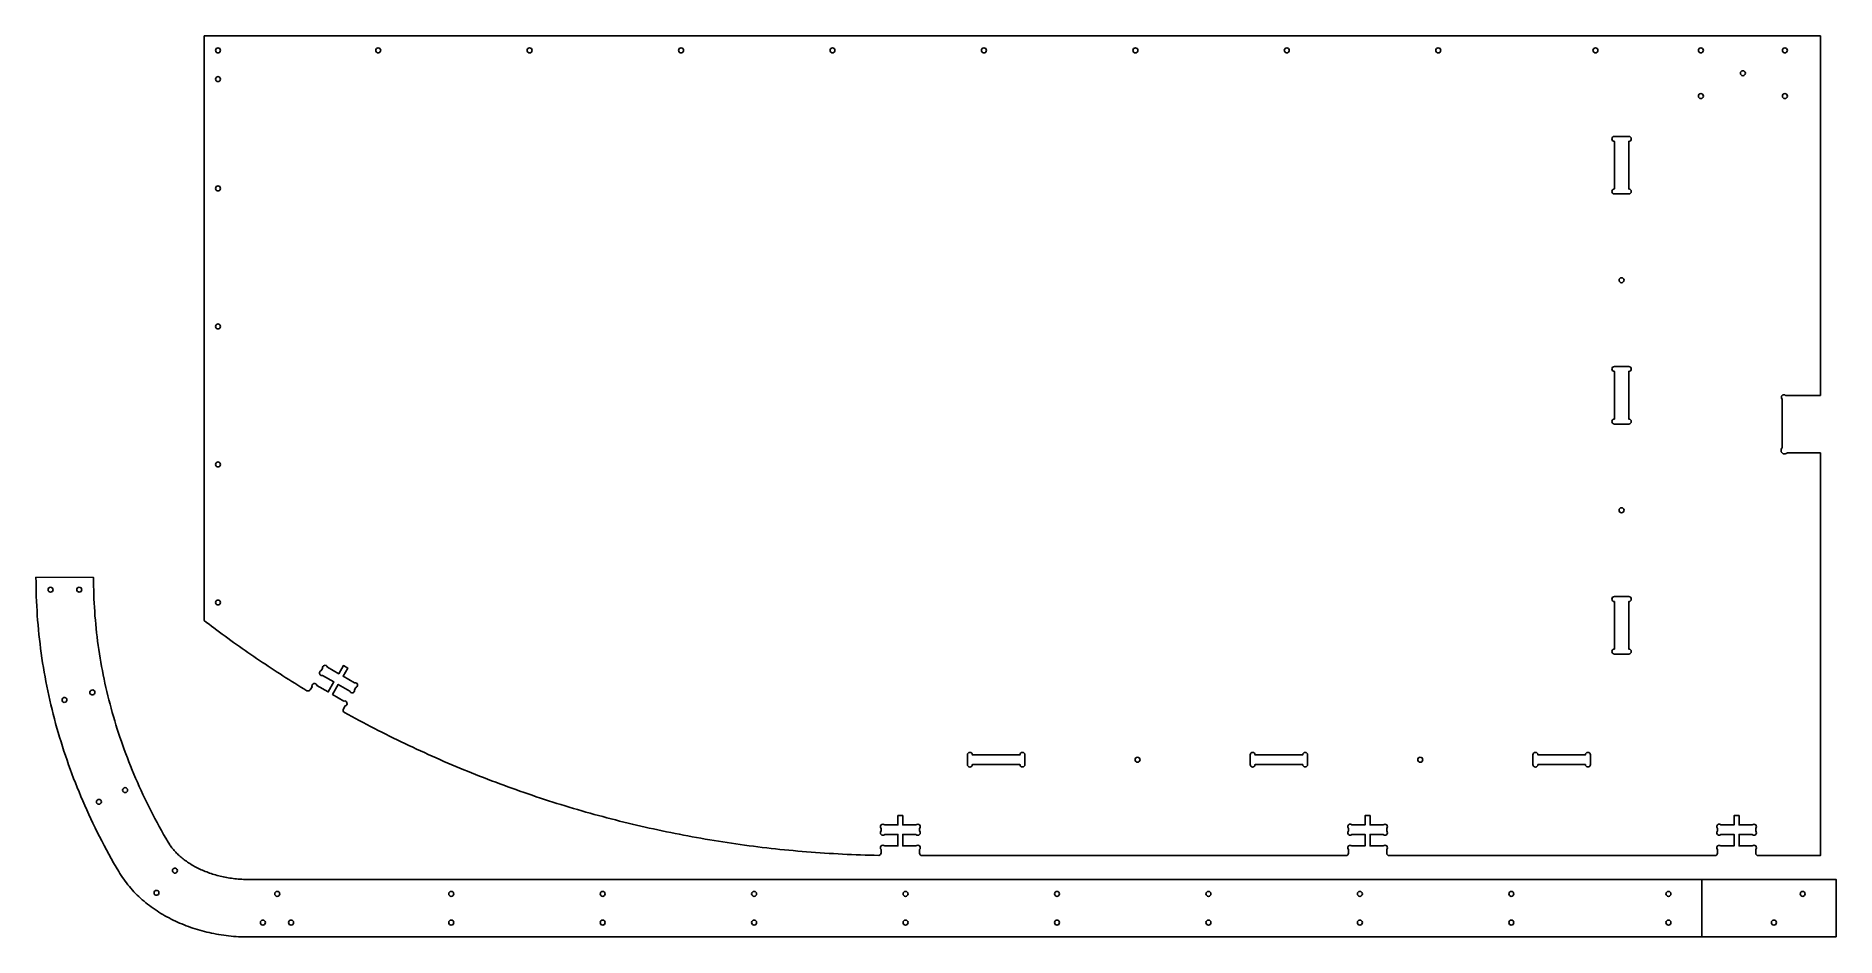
# Model space of a CAD drawing. Extents: x 0.9 to 94.8, y 0.4 to 47.4.
import ezdxf

# ---------------------------------------------------------------- set-up
doc = ezdxf.new("R2010")
doc.units = 0
for name, color, linetype in [('DOOR_OPTION_TRIM', 3, 'CONTINUOUS'), ('SCREW_LOCATION_MARKERS', 1, 'CONTINUOUS'), ('SOLID_ENDWALL_TRIM', 245, 'CONTINUOUS'), ('THREE_QUARTER_INCH_THRUCUT', 18, 'CONTINUOUS')]:
    doc.layers.add(name, color=color, linetype=linetype)

msp = doc.modelspace()

# ---------------------------------------------------------------- linework, layer by layer
at = {"layer": 'DOOR_OPTION_TRIM'}
msp.add_lwpolyline([(87.771, 0.406), (87.771, 3.406), (13.961, 3.406), (11.966, 3.406), (11.871, 3.406), (11.781, 3.408), (11.691, 3.411), (11.602, 3.416), (11.513, 3.421), (11.424, 3.428), (11.336, 3.436), (11.248, 3.445), (11.161, 3.455), (11.074, 3.467), (10.988, 3.479), (10.903, 3.493), (10.818, 3.508), (10.733, 3.524), (10.65, 3.541), (10.567, 3.559), (10.484, 3.578), (10.403, 3.598), (10.322, 3.619), (10.241, 3.642), (10.162, 3.665), (10.083, 3.689), (10.006, 3.714), (9.929, 3.741), (9.853, 3.768), (9.777, 3.796), (9.703, 3.825), (9.63, 3.855), (9.557, 3.885), (9.486, 3.917), (9.416, 3.949), (9.346, 3.982), (9.278, 4.016), (9.211, 4.051), (9.144, 4.087), (9.079, 4.123), (9.016, 4.16), (8.953, 4.198), (8.891, 4.236), (8.831, 4.275), (8.772, 4.315), (8.714, 4.355), (8.657, 4.396), (8.601, 4.437), (8.547, 4.479), (8.494, 4.521), (8.442, 4.564), (8.392, 4.608), (8.343, 4.651), (8.295, 4.696), (8.249, 4.74), (8.204, 4.785), (8.16, 4.83), (8.118, 4.876), (8.077, 4.922), (8.037, 4.968), (7.998, 5.015), (7.961, 5.062), (7.926, 5.109), (7.891, 5.156), (7.858, 5.203), (7.827, 5.251), (7.796, 5.299), (7.764, 5.352), (7.647, 5.553), (7.528, 5.759), (7.412, 5.965), (7.297, 6.172), (7.185, 6.38), (7.074, 6.587), (6.965, 6.796), (6.858, 7.004), (6.752, 7.213), (6.649, 7.423), (6.547, 7.633), (6.448, 7.843), (6.35, 8.054), (6.254, 8.264), (6.16, 8.476), (6.068, 8.688), (5.978, 8.9), (5.889, 9.112), (5.803, 9.325), (5.718, 9.538), (5.635, 9.751), (5.555, 9.965), (5.476, 10.179), (5.398, 10.393), (5.323, 10.608), (5.25, 10.823), (5.178, 11.038), (5.109, 11.254), (5.041, 11.47), (4.976, 11.686), (4.912, 11.902), (4.85, 12.119), (4.79, 12.336), (4.731, 12.553), (4.675, 12.77), (4.621, 12.988), (4.568, 13.206), (4.517, 13.424), (4.469, 13.642), (4.422, 13.861), (4.377, 14.079), (4.334, 14.298), (4.293, 14.517), (4.254, 14.737), (4.216, 14.956), (4.181, 15.176), (4.147, 15.396), (4.116, 15.616), (4.086, 15.836), (4.058, 16.056), (4.032, 16.277), (4.008, 16.498), (3.986, 16.718), (3.966, 16.939), (3.948, 17.16), (3.932, 17.382), (3.917, 17.603), (3.905, 17.824), (3.894, 18.046), (3.886, 18.267), (3.879, 18.489), (3.874, 18.711), (3.871, 18.933), (3.87, 19.158), (3.87, 19.166), (0.87, 19.167), (0.87, 19.153), (0.871, 18.908), (0.875, 18.66), (0.88, 18.412), (0.887, 18.164), (0.897, 17.916), (0.909, 17.669), (0.923, 17.421), (0.939, 17.174), (0.957, 16.927), (0.977, 16.68), (1, 16.433), (1.024, 16.186), (1.051, 15.94), (1.08, 15.694), (1.111, 15.448), (1.144, 15.202), (1.18, 14.956), (1.217, 14.711), (1.256, 14.466), (1.298, 14.221), (1.342, 13.976), (1.388, 13.732), (1.436, 13.488), (1.486, 13.244), (1.538, 13.001), (1.592, 12.758), (1.649, 12.515), (1.707, 12.272), (1.768, 12.03), (1.83, 11.788), (1.895, 11.547), (1.962, 11.306), (2.031, 11.065), (2.102, 10.824), (2.175, 10.584), (2.25, 10.345), (2.327, 10.105), (2.407, 9.866), (2.488, 9.628), (2.571, 9.39), (2.657, 9.152), (2.744, 8.915), (2.834, 8.678), (2.925, 8.442), (3.019, 8.206), (3.115, 7.971), (3.212, 7.736), (3.312, 7.502), (3.414, 7.268), (3.518, 7.034), (3.624, 6.801), (3.732, 6.569), (3.842, 6.337), (3.953, 6.106), (4.067, 5.875), (4.183, 5.645), (4.301, 5.415), (4.421, 5.186), (4.543, 4.957), (4.667, 4.729), (4.793, 4.502), (4.921, 4.275), (5.051, 4.048), (5.186, 3.818), (5.246, 3.719), (5.311, 3.617), (5.377, 3.516), (5.446, 3.417), (5.517, 3.319), (5.59, 3.223), (5.665, 3.129), (5.742, 3.036), (5.82, 2.945), (5.9, 2.855), (5.982, 2.767), (6.065, 2.681), (6.15, 2.596), (6.237, 2.513), (6.325, 2.431), (6.415, 2.351), (6.506, 2.273), (6.599, 2.196), (6.693, 2.12), (6.788, 2.047), (6.885, 1.975), (6.983, 1.904), (7.082, 1.835), (7.183, 1.768), (7.285, 1.702), (7.388, 1.638), (7.492, 1.576), (7.597, 1.515), (7.704, 1.455), (7.811, 1.398), (7.92, 1.341), (8.029, 1.287), (8.14, 1.234), (8.252, 1.182), (8.364, 1.133), (8.478, 1.084), (8.593, 1.038), (8.708, 0.993), (8.824, 0.949), (8.941, 0.908), (9.059, 0.867), (9.178, 0.829), (9.298, 0.792), (9.418, 0.757), (9.54, 0.723), (9.662, 0.691), (9.784, 0.661), (9.908, 0.632), (10.032, 0.605), (10.156, 0.58), (10.282, 0.556), (10.408, 0.534), (10.534, 0.514), (10.662, 0.495), (10.789, 0.478), (10.918, 0.463), (11.046, 0.45), (11.176, 0.438), (11.305, 0.428), (11.436, 0.42), (11.566, 0.414), (11.697, 0.409), (11.829, 0.406), (11.956, 0.406), (13.961, 0.406)], close=True, dxfattribs=at)
for points in [[(1.629, 18.652, 0.414214), (1.501, 18.52, 0.414214), (1.633, 18.392, 0.414214), (1.761, 18.525, 0.414214)], [(2.328, 12.899, 0.414214), (2.233, 12.742, 0.414214), (2.39, 12.646, 0.414214), (2.485, 12.803, 0.414214)], [(4.105, 7.577, 0.414214), (4.03, 7.409, 0.414214), (4.198, 7.334, 0.414214), (4.273, 7.502, 0.414214)], [(7.055, 2.791, 0.414214), (7.075, 2.609, 0.414214), (7.258, 2.629, 0.414214), (7.238, 2.812, 0.414214)], [(12.576, 1.156, 0.414214), (12.706, 1.026, 0.414214), (12.836, 1.156, 0.414214), (12.706, 1.286, 0.414214)], [(14.047, 1.156, 0.414214), (14.177, 1.026, 0.414214), (14.307, 1.156, 0.414214), (14.177, 1.286, 0.414214)], [(22.403, 1.156, 0.414214), (22.533, 1.026, 0.414214), (22.663, 1.156, 0.414214), (22.533, 1.286, 0.414214)], [(22.403, 1.156, 0.414214), (22.533, 1.026, 0.414214), (22.663, 1.156, 0.414214), (22.533, 1.286, 0.414214)], [(30.303, 1.156, 0.414214), (30.433, 1.026, 0.414214), (30.563, 1.156, 0.414214), (30.433, 1.286, 0.414214)], [(30.303, 1.156, 0.414214), (30.433, 1.026, 0.414214), (30.563, 1.156, 0.414214), (30.433, 1.286, 0.414214)], [(38.203, 1.156, 0.414214), (38.333, 1.026, 0.414214), (38.463, 1.156, 0.414214), (38.333, 1.286, 0.414214)], [(38.203, 1.156, 0.414214), (38.333, 1.026, 0.414214), (38.463, 1.156, 0.414214), (38.333, 1.286, 0.414214)], [(46.103, 1.156, 0.414214), (46.233, 1.026, 0.414214), (46.363, 1.156, 0.414214), (46.233, 1.286, 0.414214)], [(46.103, 1.156, 0.414214), (46.233, 1.026, 0.414214), (46.363, 1.156, 0.414214), (46.233, 1.286, 0.414214)], [(54.003, 1.156, 0.414214), (54.133, 1.026, 0.414214), (54.263, 1.156, 0.414214), (54.133, 1.286, 0.414214)], [(54.003, 1.156, 0.414214), (54.133, 1.026, 0.414214), (54.263, 1.156, 0.414214), (54.133, 1.286, 0.414214)], [(61.903, 1.156, 0.414214), (62.033, 1.026, 0.414214), (62.163, 1.156, 0.414214), (62.033, 1.286, 0.414214)], [(61.903, 1.156, 0.414214), (62.033, 1.026, 0.414214), (62.163, 1.156, 0.414214), (62.033, 1.286, 0.414214)], [(69.803, 1.156, 0.414214), (69.933, 1.026, 0.414214), (70.063, 1.156, 0.414214), (69.933, 1.286, 0.414214)], [(69.803, 1.156, 0.414214), (69.933, 1.026, 0.414214), (70.063, 1.156, 0.414214), (69.933, 1.286, 0.414214)], [(77.703, 1.156, 0.414214), (77.833, 1.026, 0.414214), (77.963, 1.156, 0.414214), (77.833, 1.286, 0.414214)], [(77.703, 1.156, 0.414214), (77.833, 1.026, 0.414214), (77.963, 1.156, 0.414214), (77.833, 1.286, 0.414214)], [(85.902, 1.156, 0.414214), (86.032, 1.026, 0.414214), (86.162, 1.156, 0.414214), (86.032, 1.286, 0.414214)], [(85.902, 1.156, 0.414214), (86.032, 1.026, 0.414214), (86.162, 1.156, 0.414214), (86.032, 1.286, 0.414214)]]:
    msp.add_lwpolyline(points, format="xyb", close=True, dxfattribs=at)
at = {"layer": 'SCREW_LOCATION_MARKERS'}
for points in [[(83.584, 34.794, 0.414214), (83.454, 34.664, 0.414214), (83.584, 34.534, 0.414214), (83.714, 34.664, 0.414214)], [(83.584, 22.794, 0.414214), (83.454, 22.664, 0.414214), (83.584, 22.534, 0.414214), (83.714, 22.664, 0.414214)], [(58.334, 9.783, 0.414214), (58.204, 9.653, 0.414214), (58.334, 9.523, 0.414214), (58.464, 9.653, 0.414214)], [(73.084, 9.783, 0.414214), (72.954, 9.653, 0.414214), (73.084, 9.523, 0.414214), (73.214, 9.653, 0.414214)]]:
    msp.add_lwpolyline(points, format="xyb", close=True, dxfattribs=at)
at = {"layer": 'SOLID_ENDWALL_TRIM'}
msp.add_lwpolyline([(94.771, 0.406), (13.961, 0.406), (11.956, 0.406), (11.829, 0.406), (11.697, 0.409), (11.566, 0.414), (11.436, 0.42), (11.305, 0.428), (11.176, 0.438), (11.046, 0.45), (10.918, 0.463), (10.789, 0.478), (10.662, 0.495), (10.534, 0.514), (10.408, 0.534), (10.282, 0.556), (10.156, 0.58), (10.032, 0.605), (9.908, 0.632), (9.784, 0.661), (9.662, 0.691), (9.54, 0.723), (9.418, 0.757), (9.298, 0.792), (9.178, 0.829), (9.059, 0.867), (8.941, 0.908), (8.824, 0.949), (8.708, 0.993), (8.593, 1.038), (8.478, 1.084), (8.364, 1.133), (8.252, 1.182), (8.14, 1.234), (8.029, 1.287), (7.92, 1.341), (7.811, 1.398), (7.704, 1.455), (7.597, 1.515), (7.492, 1.576), (7.388, 1.638), (7.285, 1.702), (7.183, 1.768), (7.082, 1.835), (6.983, 1.904), (6.885, 1.975), (6.788, 2.047), (6.693, 2.12), (6.599, 2.196), (6.506, 2.273), (6.415, 2.351), (6.325, 2.431), (6.237, 2.513), (6.15, 2.596), (6.065, 2.681), (5.982, 2.767), (5.9, 2.855), (5.82, 2.945), (5.742, 3.036), (5.665, 3.129), (5.59, 3.223), (5.517, 3.319), (5.446, 3.417), (5.377, 3.516), (5.311, 3.617), (5.246, 3.719), (5.186, 3.818), (5.051, 4.048), (4.921, 4.275), (4.793, 4.502), (4.667, 4.729), (4.543, 4.957), (4.421, 5.186), (4.301, 5.415), (4.183, 5.645), (4.067, 5.875), (3.953, 6.106), (3.842, 6.337), (3.732, 6.569), (3.624, 6.801), (3.518, 7.034), (3.414, 7.268), (3.312, 7.502), (3.212, 7.736), (3.115, 7.971), (3.019, 8.206), (2.925, 8.442), (2.834, 8.678), (2.744, 8.915), (2.657, 9.152), (2.571, 9.39), (2.488, 9.628), (2.407, 9.866), (2.327, 10.105), (2.25, 10.345), (2.175, 10.584), (2.102, 10.824), (2.031, 11.065), (1.962, 11.306), (1.895, 11.547), (1.83, 11.788), (1.768, 12.03), (1.707, 12.272), (1.649, 12.515), (1.592, 12.758), (1.538, 13.001), (1.486, 13.244), (1.436, 13.488), (1.388, 13.732), (1.342, 13.976), (1.298, 14.221), (1.256, 14.466), (1.217, 14.711), (1.18, 14.956), (1.144, 15.202), (1.111, 15.448), (1.08, 15.694), (1.051, 15.94), (1.024, 16.186), (1, 16.433), (0.977, 16.68), (0.957, 16.927), (0.939, 17.174), (0.923, 17.421), (0.909, 17.669), (0.897, 17.916), (0.887, 18.164), (0.88, 18.412), (0.875, 18.66), (0.871, 18.908), (0.87, 19.153), (0.87, 19.167), (3.87, 19.166), (3.87, 19.158), (3.871, 18.933), (3.874, 18.711), (3.879, 18.489), (3.886, 18.267), (3.894, 18.046), (3.905, 17.824), (3.917, 17.603), (3.932, 17.382), (3.948, 17.16), (3.966, 16.939), (3.986, 16.718), (4.008, 16.498), (4.032, 16.277), (4.058, 16.056), (4.086, 15.836), (4.116, 15.616), (4.147, 15.396), (4.181, 15.176), (4.216, 14.956), (4.254, 14.737), (4.293, 14.517), (4.334, 14.298), (4.377, 14.079), (4.422, 13.861), (4.469, 13.642), (4.517, 13.424), (4.568, 13.206), (4.621, 12.988), (4.675, 12.77), (4.731, 12.553), (4.79, 12.336), (4.85, 12.119), (4.912, 11.902), (4.976, 11.686), (5.041, 11.47), (5.109, 11.254), (5.178, 11.038), (5.25, 10.823), (5.323, 10.608), (5.398, 10.393), (5.476, 10.179), (5.555, 9.965), (5.635, 9.751), (5.718, 9.538), (5.803, 9.325), (5.889, 9.112), (5.978, 8.9), (6.068, 8.688), (6.16, 8.476), (6.254, 8.264), (6.35, 8.054), (6.448, 7.843), (6.547, 7.633), (6.649, 7.423), (6.752, 7.213), (6.858, 7.004), (6.965, 6.796), (7.074, 6.587), (7.185, 6.38), (7.297, 6.172), (7.412, 5.965), (7.528, 5.759), (7.647, 5.553), (7.764, 5.352), (7.796, 5.299), (7.827, 5.251), (7.858, 5.203), (7.891, 5.156), (7.926, 5.109), (7.961, 5.062), (7.998, 5.015), (8.037, 4.968), (8.077, 4.922), (8.118, 4.876), (8.16, 4.83), (8.204, 4.785), (8.249, 4.74), (8.295, 4.696), (8.343, 4.651), (8.392, 4.608), (8.442, 4.564), (8.494, 4.521), (8.547, 4.479), (8.601, 4.437), (8.657, 4.396), (8.714, 4.355), (8.772, 4.315), (8.831, 4.275), (8.891, 4.236), (8.953, 4.198), (9.016, 4.16), (9.079, 4.123), (9.144, 4.087), (9.211, 4.051), (9.278, 4.016), (9.346, 3.982), (9.416, 3.949), (9.486, 3.917), (9.557, 3.885), (9.63, 3.855), (9.703, 3.825), (9.777, 3.796), (9.853, 3.768), (9.929, 3.741), (10.006, 3.714), (10.083, 3.689), (10.162, 3.665), (10.241, 3.642), (10.322, 3.619), (10.403, 3.598), (10.484, 3.578), (10.567, 3.559), (10.65, 3.541), (10.733, 3.524), (10.818, 3.508), (10.903, 3.493), (10.988, 3.479), (11.074, 3.467), (11.161, 3.455), (11.248, 3.445), (11.336, 3.436), (11.424, 3.428), (11.513, 3.421), (11.602, 3.416), (11.691, 3.411), (11.781, 3.408), (11.871, 3.406), (11.966, 3.406), (13.961, 3.406), (94.771, 3.406)], close=True, dxfattribs=at)
for points in [[(1.629, 18.652, 0.414214), (1.501, 18.52, 0.414214), (1.633, 18.392, 0.414214), (1.761, 18.525, 0.414214)], [(3.126, 18.653, 0.414214), (2.998, 18.52, 0.414214), (3.13, 18.393, 0.414214), (3.258, 18.525, 0.414214)], [(3.778, 13.287, 0.414214), (3.682, 13.13, 0.414214), (3.839, 13.035, 0.414214), (3.935, 13.192, 0.414214)], [(2.328, 12.899, 0.414214), (2.233, 12.742, 0.414214), (2.39, 12.646, 0.414214), (2.485, 12.803, 0.414214)], [(4.105, 7.577, 0.414214), (4.03, 7.409, 0.414214), (4.198, 7.334, 0.414214), (4.273, 7.502, 0.414214)], [(5.475, 8.187, 0.414214), (5.4, 8.019, 0.414214), (5.568, 7.944, 0.414214), (5.643, 8.112, 0.414214)], [(8.014, 3.946, 0.414214), (8.035, 3.763, 0.414214), (8.217, 3.783, 0.414214), (8.197, 3.966, 0.414214)], [(7.055, 2.791, 0.414214), (7.075, 2.609, 0.414214), (7.258, 2.629, 0.414214), (7.238, 2.812, 0.414214)], [(13.326, 2.656, 0.414214), (13.456, 2.526, 0.414214), (13.586, 2.656, 0.414214), (13.456, 2.786, 0.414214)], [(22.403, 2.656, 0.414214), (22.533, 2.526, 0.414214), (22.663, 2.656, 0.414214), (22.533, 2.786, 0.414214)], [(30.303, 2.656, 0.414214), (30.433, 2.526, 0.414214), (30.563, 2.656, 0.414214), (30.433, 2.786, 0.414214)], [(38.203, 2.656, 0.414214), (38.333, 2.526, 0.414214), (38.463, 2.656, 0.414214), (38.333, 2.786, 0.414214)], [(46.103, 2.656, 0.414214), (46.233, 2.526, 0.414214), (46.363, 2.656, 0.414214), (46.233, 2.786, 0.414214)], [(54.003, 2.656, 0.414214), (54.133, 2.526, 0.414214), (54.263, 2.656, 0.414214), (54.133, 2.786, 0.414214)], [(61.903, 2.656, 0.414214), (62.033, 2.526, 0.414214), (62.163, 2.656, 0.414214), (62.033, 2.786, 0.414214)], [(69.803, 2.656, 0.414214), (69.933, 2.526, 0.414214), (70.063, 2.656, 0.414214), (69.933, 2.786, 0.414214)], [(77.703, 2.656, 0.414214), (77.833, 2.526, 0.414214), (77.963, 2.656, 0.414214), (77.833, 2.786, 0.414214)], [(85.902, 2.656, 0.414214), (86.032, 2.526, 0.414214), (86.162, 2.656, 0.414214), (86.032, 2.786, 0.414214)], [(92.902, 2.656, 0.414214), (93.032, 2.526, 0.414214), (93.162, 2.656, 0.414214), (93.032, 2.786, 0.414214)], [(12.576, 1.156, 0.414214), (12.706, 1.026, 0.414214), (12.836, 1.156, 0.414214), (12.706, 1.286, 0.414214)], [(14.047, 1.156, 0.414214), (14.177, 1.026, 0.414214), (14.307, 1.156, 0.414214), (14.177, 1.286, 0.414214)], [(22.403, 1.156, 0.414214), (22.533, 1.026, 0.414214), (22.663, 1.156, 0.414214), (22.533, 1.286, 0.414214)], [(22.403, 1.156, 0.414214), (22.533, 1.026, 0.414214), (22.663, 1.156, 0.414214), (22.533, 1.286, 0.414214)], [(30.303, 1.156, 0.414214), (30.433, 1.026, 0.414214), (30.563, 1.156, 0.414214), (30.433, 1.286, 0.414214)], [(30.303, 1.156, 0.414214), (30.433, 1.026, 0.414214), (30.563, 1.156, 0.414214), (30.433, 1.286, 0.414214)], [(38.203, 1.156, 0.414214), (38.333, 1.026, 0.414214), (38.463, 1.156, 0.414214), (38.333, 1.286, 0.414214)], [(38.203, 1.156, 0.414214), (38.333, 1.026, 0.414214), (38.463, 1.156, 0.414214), (38.333, 1.286, 0.414214)], [(46.103, 1.156, 0.414214), (46.233, 1.026, 0.414214), (46.363, 1.156, 0.414214), (46.233, 1.286, 0.414214)], [(46.103, 1.156, 0.414214), (46.233, 1.026, 0.414214), (46.363, 1.156, 0.414214), (46.233, 1.286, 0.414214)], [(54.003, 1.156, 0.414214), (54.133, 1.026, 0.414214), (54.263, 1.156, 0.414214), (54.133, 1.286, 0.414214)], [(54.003, 1.156, 0.414214), (54.133, 1.026, 0.414214), (54.263, 1.156, 0.414214), (54.133, 1.286, 0.414214)], [(61.903, 1.156, 0.414214), (62.033, 1.026, 0.414214), (62.163, 1.156, 0.414214), (62.033, 1.286, 0.414214)], [(61.903, 1.156, 0.414214), (62.033, 1.026, 0.414214), (62.163, 1.156, 0.414214), (62.033, 1.286, 0.414214)], [(69.803, 1.156, 0.414214), (69.933, 1.026, 0.414214), (70.063, 1.156, 0.414214), (69.933, 1.286, 0.414214)], [(69.803, 1.156, 0.414214), (69.933, 1.026, 0.414214), (70.063, 1.156, 0.414214), (69.933, 1.286, 0.414214)], [(77.703, 1.156, 0.414214), (77.833, 1.026, 0.414214), (77.963, 1.156, 0.414214), (77.833, 1.286, 0.414214)], [(77.703, 1.156, 0.414214), (77.833, 1.026, 0.414214), (77.963, 1.156, 0.414214), (77.833, 1.286, 0.414214)], [(85.902, 1.156, 0.414214), (86.032, 1.026, 0.414214), (86.162, 1.156, 0.414214), (86.032, 1.286, 0.414214)], [(85.902, 1.156, 0.414214), (86.032, 1.026, 0.414214), (86.162, 1.156, 0.414214), (86.032, 1.286, 0.414214)], [(91.662, 1.156, 0.414214), (91.532, 1.286, 0.414214), (91.402, 1.156, 0.414214), (91.532, 1.026, 0.414214)]]:
    msp.add_lwpolyline(points, format="xyb", close=True, dxfattribs=at)
at = {"layer": 'THREE_QUARTER_INCH_THRUCUT'}
for points in [[(93.96, 47.403), (93.96, 28.653), (92.144, 28.653, 1), (91.96, 28.468), (91.96, 27.153), (91.96, 25.921, -0.143059), (91.95, 25.909, 0.075062), (91.939, 25.897, 0.253234), (91.917, 25.718, 0.253231), (92.055, 25.601, 0.201874), (92.171, 25.624, -0.059751), (92.228, 25.653), (93.96, 25.653), (93.96, 4.653), (90.715, 4.653, -0.414211), (90.585, 4.783), (90.585, 4.969, 1), (90.401, 5.153), (89.715, 5.153), (89.715, 5.753), (90.401, 5.753, 1), (90.585, 5.936), (90.585, 6.069, 1), (90.401, 6.253), (89.715, 6.253), (89.715, 6.74), (89.455, 6.74), (89.455, 6.253), (88.769, 6.253, 1), (88.585, 6.069), (88.585, 5.936, 1), (88.769, 5.753), (89.455, 5.753), (89.455, 5.153), (88.769, 5.153, 1), (88.585, 4.969), (88.585, 4.783, -0.414211), (88.455, 4.653), (71.465, 4.653, -0.414211), (71.335, 4.783), (71.335, 4.969, 1), (71.151, 5.153), (70.465, 5.153), (70.465, 5.753), (71.151, 5.753, 1), (71.335, 5.936), (71.335, 6.069, 1), (71.151, 6.253), (70.465, 6.253), (70.465, 6.74), (70.205, 6.74), (70.205, 6.253), (69.519, 6.253, 1), (69.335, 6.069), (69.335, 5.936, 1), (69.519, 5.753), (70.205, 5.753), (70.205, 5.153), (69.519, 5.153, 1), (69.335, 4.969), (69.335, 4.783, -0.414211), (69.205, 4.653), (47.09, 4.653, -0.414211), (46.96, 4.783), (46.96, 4.969, 1), (46.776, 5.153), (46.09, 5.153), (46.09, 5.753), (46.776, 5.753, 1), (46.96, 5.936), (46.96, 6.069, 1), (46.776, 6.253), (46.09, 6.253), (46.09, 6.74), (45.83, 6.74), (45.83, 6.253), (45.144, 6.253, 1), (44.96, 6.069), (44.96, 5.936, 1), (45.144, 5.753), (45.83, 5.753), (45.83, 5.153), (45.144, 5.153, 1), (44.96, 4.969), (44.96, 4.793, -0.414211), (44.83, 4.663), (44.593, 4.668), (44.357, 4.674), (44.121, 4.681), (43.885, 4.688), (43.649, 4.697), (43.414, 4.706), (43.179, 4.716), (42.944, 4.728), (42.709, 4.74), (42.475, 4.753), (42.24, 4.767), (42.007, 4.781), (41.773, 4.797), (41.539, 4.814), (41.306, 4.831), (41.073, 4.85), (40.84, 4.869), (40.608, 4.889), (40.376, 4.91), (40.144, 4.932), (39.912, 4.955), (39.68, 4.978), (39.449, 5.003), (39.218, 5.028), (38.988, 5.055), (38.757, 5.082), (38.527, 5.11), (38.297, 5.139), (38.068, 5.169), (37.838, 5.199), (37.609, 5.231), (37.38, 5.263), (37.152, 5.296), (36.924, 5.33), (36.696, 5.365), (36.468, 5.401), (36.241, 5.438), (36.014, 5.475), (35.787, 5.513), (35.56, 5.553), (35.334, 5.593), (35.108, 5.634), (34.883, 5.675), (34.657, 5.718), (34.432, 5.761), (34.207, 5.805), (33.983, 5.851), (33.759, 5.896), (33.535, 5.943), (33.311, 5.991), (33.088, 6.039), (32.865, 6.088), (32.643, 6.138), (32.42, 6.189), (32.198, 6.241), (31.977, 6.294), (31.755, 6.347), (31.534, 6.401), (31.314, 6.456), (31.093, 6.512), (30.873, 6.568), (30.653, 6.626), (30.434, 6.684), (30.215, 6.743), (29.996, 6.803), (29.778, 6.864), (29.56, 6.925), (29.342, 6.987), (29.124, 7.05), (28.907, 7.114), (28.691, 7.179), (28.474, 7.244), (28.258, 7.31), (28.043, 7.377), (27.827, 7.445), (27.612, 7.514), (27.398, 7.583), (27.183, 7.653), (26.969, 7.724), (26.756, 7.796), (26.542, 7.869), (26.33, 7.942), (26.117, 8.016), (25.905, 8.091), (25.693, 8.166), (25.482, 8.243), (25.271, 8.32), (25.06, 8.398), (24.85, 8.476), (24.64, 8.556), (24.43, 8.636), (24.221, 8.717), (24.012, 8.799), (23.804, 8.881), (23.596, 8.964), (23.388, 9.048), (23.181, 9.133), (22.974, 9.219), (22.767, 9.305), (22.561, 9.392), (22.356, 9.479), (22.15, 9.568), (21.945, 9.657), (21.741, 9.747), (21.537, 9.838), (21.333, 9.929), (21.13, 10.021), (20.927, 10.114), (20.724, 10.208), (20.522, 10.302), (20.32, 10.397), (20.119, 10.493), (19.918, 10.59), (19.718, 10.687), (19.518, 10.785), (19.318, 10.883), (19.119, 10.983), (18.92, 11.083), (18.722, 11.184), (18.524, 11.285), (18.326, 11.388), (18.129, 11.491), (17.932, 11.594), (17.736, 11.699), (17.54, 11.804), (17.345, 11.91), (17.15, 12.016), (16.956, 12.123, -0.414211), (16.909, 12.302), (17.002, 12.463, 1), (16.934, 12.714), (16.34, 13.057), (16.64, 13.577), (17.234, 13.234, 1), (17.486, 13.301), (17.552, 13.416, 1), (17.484, 13.667), (16.89, 14.01), (17.134, 14.432), (16.909, 14.562), (16.665, 14.14), (16.071, 14.483, 1), (15.82, 14.416), (15.754, 14.301, 1), (15.821, 14.05), (16.415, 13.707), (16.115, 13.187), (15.521, 13.53, 1), (15.27, 13.463), (15.177, 13.302, -0.414211), (14.999, 13.254), (14.842, 13.349), (14.686, 13.445), (14.53, 13.541), (14.375, 13.637), (14.219, 13.734), (14.064, 13.832), (13.91, 13.929), (13.755, 14.028), (13.601, 14.127), (13.448, 14.226), (13.294, 14.326), (13.141, 14.427), (12.989, 14.527), (12.836, 14.629), (12.684, 14.73), (12.532, 14.833), (12.381, 14.935), (12.23, 15.038), (12.079, 15.142), (11.929, 15.246), (11.779, 15.35), (11.629, 15.455), (11.479, 15.56), (11.33, 15.666), (11.181, 15.772), (11.033, 15.879), (10.885, 15.986), (10.737, 16.093), (10.59, 16.2), (10.443, 16.308), (10.296, 16.417), (10.15, 16.526), (10.023, 16.62), (9.896, 16.715), (9.77, 16.811), (9.644, 16.907), (9.644, 47.403)], [(10.235, 46.653, 0.414214), (10.365, 46.523, 0.414214), (10.495, 46.653, 0.414214), (10.365, 46.783, 0.414214)], [(18.591, 46.653, 0.414214), (18.721, 46.523, 0.414214), (18.851, 46.653, 0.414214), (18.721, 46.783, 0.414214)], [(18.591, 46.653, 0.414214), (18.721, 46.523, 0.414214), (18.851, 46.653, 0.414214), (18.721, 46.783, 0.414214)], [(26.491, 46.653, 0.414214), (26.621, 46.523, 0.414214), (26.751, 46.653, 0.414214), (26.621, 46.783, 0.414214)], [(26.491, 46.653, 0.414214), (26.621, 46.523, 0.414214), (26.751, 46.653, 0.414214), (26.621, 46.783, 0.414214)], [(34.391, 46.653, 0.414214), (34.521, 46.523, 0.414214), (34.651, 46.653, 0.414214), (34.521, 46.783, 0.414214)], [(34.391, 46.653, 0.414214), (34.521, 46.523, 0.414214), (34.651, 46.653, 0.414214), (34.521, 46.783, 0.414214)], [(42.291, 46.653, 0.414214), (42.421, 46.523, 0.414214), (42.551, 46.653, 0.414214), (42.421, 46.783, 0.414214)], [(42.291, 46.653, 0.414214), (42.421, 46.523, 0.414214), (42.551, 46.653, 0.414214), (42.421, 46.783, 0.414214)], [(50.191, 46.653, 0.414214), (50.321, 46.523, 0.414214), (50.451, 46.653, 0.414214), (50.321, 46.783, 0.414214)], [(50.191, 46.653, 0.414214), (50.321, 46.523, 0.414214), (50.451, 46.653, 0.414214), (50.321, 46.783, 0.414214)], [(58.091, 46.653, 0.414214), (58.221, 46.523, 0.414214), (58.351, 46.653, 0.414214), (58.221, 46.783, 0.414214)], [(58.091, 46.653, 0.414214), (58.221, 46.523, 0.414214), (58.351, 46.653, 0.414214), (58.221, 46.783, 0.414214)], [(65.991, 46.653, 0.414214), (66.121, 46.523, 0.414214), (66.251, 46.653, 0.414214), (66.121, 46.783, 0.414214)], [(65.991, 46.653, 0.414214), (66.121, 46.523, 0.414214), (66.251, 46.653, 0.414214), (66.121, 46.783, 0.414214)], [(73.891, 46.653, 0.414214), (74.021, 46.523, 0.414214), (74.151, 46.653, 0.414214), (74.021, 46.783, 0.414214)], [(73.891, 46.653, 0.414214), (74.021, 46.523, 0.414214), (74.151, 46.653, 0.414214), (74.021, 46.783, 0.414214)], [(82.091, 46.653, 0.414214), (82.221, 46.523, 0.414214), (82.351, 46.653, 0.414214), (82.221, 46.783, 0.414214)], [(82.091, 46.653, 0.414214), (82.221, 46.523, 0.414214), (82.351, 46.653, 0.414214), (82.221, 46.783, 0.414214)], [(87.851, 46.653, 0.414214), (87.721, 46.783, 0.414214), (87.591, 46.653, 0.414214), (87.721, 46.523, 0.414214)], [(87.851, 46.653, 0.414214), (87.721, 46.783, 0.414214), (87.591, 46.653, 0.414214), (87.721, 46.523, 0.414214)], [(92.233, 46.653, 0.414214), (92.103, 46.783, 0.414214), (91.973, 46.653, 0.414214), (92.103, 46.523, 0.414214)], [(92.233, 46.653, 0.414214), (92.103, 46.783, 0.414214), (91.973, 46.653, 0.414214), (92.103, 46.523, 0.414214)], [(10.235, 45.153, 0.414214), (10.365, 45.023, 0.414214), (10.495, 45.153, 0.414214), (10.365, 45.283, 0.414214)], [(90.042, 45.461, -0.414214), (89.912, 45.331, -0.414214), (89.782, 45.461, -0.414214), (89.912, 45.591, -0.414214)], [(90.042, 45.461, -0.414214), (89.912, 45.331, -0.414214), (89.782, 45.461, -0.414214), (89.912, 45.591, -0.414214)], [(87.851, 44.27, 0.414214), (87.721, 44.4, 0.414214), (87.591, 44.27, 0.414214), (87.721, 44.14, 0.414214)], [(87.851, 44.27, 0.414214), (87.721, 44.4, 0.414214), (87.591, 44.27, 0.414214), (87.721, 44.14, 0.414214)], [(92.233, 44.27, 0.414214), (92.103, 44.4, 0.414214), (91.973, 44.27, 0.414214), (92.103, 44.14, 0.414214)], [(92.233, 44.27, 0.414214), (92.103, 44.4, 0.414214), (91.973, 44.27, 0.414214), (92.103, 44.14, 0.414214)], [(83.209, 39.424, 1), (83.209, 39.164), (83.959, 39.164, 1), (83.959, 39.424), (83.959, 41.903, 1), (83.959, 42.164), (83.209, 42.164, 1), (83.209, 41.903)], [(10.235, 39.453, 0.414214), (10.365, 39.323, 0.414214), (10.495, 39.453, 0.414214), (10.365, 39.583, 0.414214)], [(10.235, 32.253, 0.414214), (10.365, 32.123, 0.414214), (10.495, 32.253, 0.414214), (10.365, 32.383, 0.414214)], [(83.209, 27.424, 1), (83.209, 27.164), (83.959, 27.164, 1), (83.959, 27.424), (83.959, 29.903, 1), (83.959, 30.164), (83.209, 30.164, 1), (83.209, 29.903)], [(10.235, 25.053, 0.414214), (10.365, 24.923, 0.414214), (10.495, 25.053, 0.414214), (10.365, 25.183, 0.414214)], [(10.235, 17.853, 0.414214), (10.365, 17.723, 0.414214), (10.495, 17.853, 0.414214), (10.365, 17.983, 0.414214)], [(83.209, 15.424, 1), (83.209, 15.164), (83.959, 15.164, 1), (83.959, 15.424), (83.959, 17.903, 1), (83.959, 18.164), (83.209, 18.164, 1), (83.209, 17.903)], [(49.459, 9.903), (49.459, 9.403, 1), (49.72, 9.403), (52.199, 9.403, 1), (52.459, 9.403), (52.459, 9.903, 1), (52.199, 9.903), (49.72, 9.903, 1)], [(64.209, 9.903, -1), (64.47, 9.903), (66.949, 9.903, -1), (67.209, 9.903), (67.209, 9.403, -1), (66.949, 9.403), (64.47, 9.403, -1), (64.209, 9.403)], [(78.959, 9.903), (78.959, 9.403, 1), (79.22, 9.403), (81.699, 9.403, 1), (81.959, 9.403), (81.959, 9.903, 1), (81.699, 9.903), (79.22, 9.903, 1)]]:
    msp.add_lwpolyline(points, format="xyb", close=True, dxfattribs=at)

doc.saveas('drawing.dxf')
